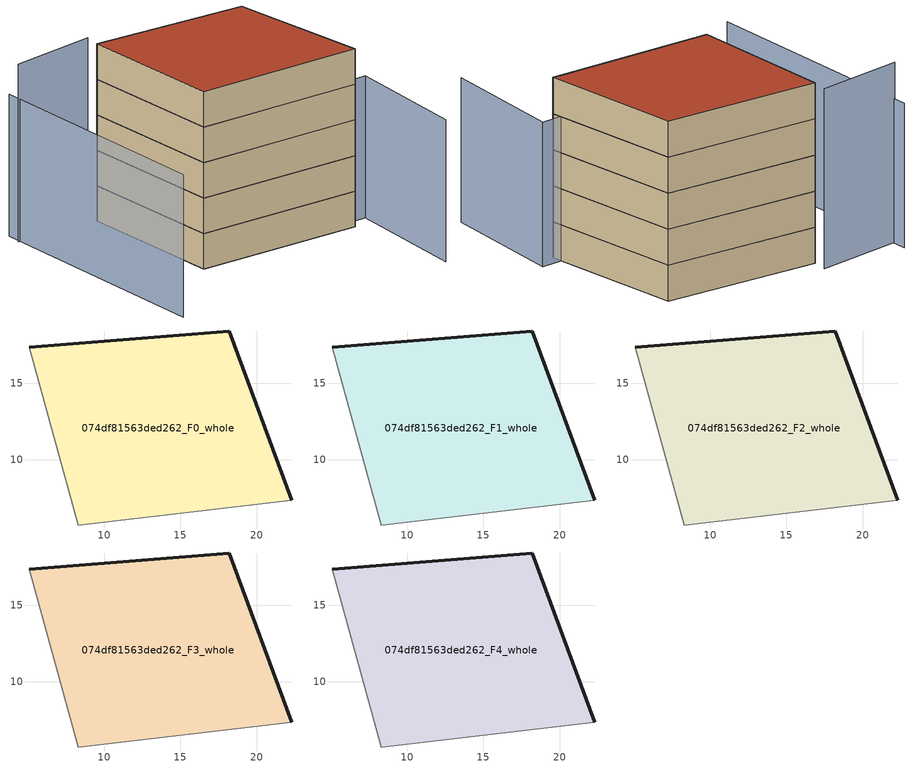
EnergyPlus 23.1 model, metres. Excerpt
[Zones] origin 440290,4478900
074df81563ded262_F0_whole
 floor ground (EU_floor_Construction): 22.28,7.33 18.19,18.42 5.1,17.38 8.29,5.71 z0
 wall outside (EU_wall_Construction): 5.1,17.38 18.19,18.42 22.28,7.33 z0:3
 wall adiabatic (EU_wall_Construction): 22.28,7.33 8.29,5.71 5.1,17.38 z0:3
074df81563ded262_F1_whole
 floor to 074df81563ded262_F0_whole (EU_floor_Construction): 22.28,7.33 18.19,18.42 5.1,17.38 8.29,5.71 z3
 wall outside (EU_wall_Construction): 5.1,17.38 18.19,18.42 22.28,7.33 z3:6
 wall adiabatic (EU_wall_Construction): 22.28,7.33 8.29,5.71 5.1,17.38 z3:6
074df81563ded262_F2_whole
 floor to 074df81563ded262_F1_whole (EU_floor_Construction): 22.28,7.33 18.19,18.42 5.1,17.38 8.29,5.71 z6
 wall outside (EU_wall_Construction): 5.1,17.38 18.19,18.42 22.28,7.33 z6:9
 wall adiabatic (EU_wall_Construction): 22.28,7.33 8.29,5.71 5.1,17.38 z6:9
074df81563ded262_F3_whole
 floor to 074df81563ded262_F2_whole (EU_floor_Construction): 22.28,7.33 18.19,18.42 5.1,17.38 8.29,5.71 z9
 wall outside (EU_wall_Construction): 5.1,17.38 18.19,18.42 22.28,7.33 z9:12
 wall adiabatic (EU_wall_Construction): 22.28,7.33 8.29,5.71 5.1,17.38 z9:12
074df81563ded262_F4_whole
 floor to 074df81563ded262_F3_whole (EU_floor_Construction): 22.28,7.33 18.19,18.42 5.1,17.38 8.29,5.71 z12
 wall outside (EU_wall_Construction): 5.1,17.38 18.19,18.42 22.28,7.33 z12:15
 wall adiabatic (EU_wall_Construction): 22.28,7.33 8.29,5.71 5.1,17.38 z12:15
 roof outside (EU_roof_Construction): 18.19,18.42 22.28,7.33 8.29,5.71 5.1,17.38 z15
shading: 8.29,5.72 23.68,8.4 / 23.68,8.4 25.44,-1.64 / -2.16,17.96 2.82,-1.44 z0:12; -1.99,16.79 4.97,18.62 z0:15
[Building]
EU S2 Campaign: North Axis=0; Terrain=City; Solar Distribution=FullExterior
[Site:Location]
Madrid: Latitude=40.5; Longitude=-3.5; Time Zone=1; Elevation=609
[SizingPeriod:WeatherFileDays]
AnnualSizingPeriod: Begin Month=1; Begin Day of Month=1; End Month=12; End Day of Month=31; Day of Week for Start Day=Monday; Use Weather File Daylight Saving Period=No; Use Weather File Rain and Snow Indicators=No
[MATERIAL]
EU_InternalMass_Material: Roughness=MediumRough; Thickness=0.1; Conductivity=1; Density=1800; Specific Heat=900; Thermal Absorptance=0.9; Solar Absorptance=0.7; Visible Absorptance=0.7
[MATERIAL:NOMASS] Roughness=MediumRough; Thermal Absorptance=0.9; Solar Absorptance=0.7; Visible Absorptance=0.7
Name | Thermal Resistance
EU_wall_NoMass | 1.60022
EU_roof_NoMass | 1.57597
EU_floor_NoMass | 0.470652
[CONSTRUCTION]
EU_wall_Construction: EU_wall_NoMass
EU_roof_Construction: EU_roof_NoMass
EU_floor_Construction: EU_floor_NoMass
EU_InternalMass_Construction: EU_InternalMass_Material
[ZONE] Type=1; Multiplier=1; Ceiling Height=autocalculate; Volume=476.609; Floor Area=autocalculate; Part of Total Floor Area=Yes
074df81563ded262_F0_whole; 074df81563ded262_F1_whole; 074df81563ded262_F2_whole; 074df81563ded262_F3_whole; 074df81563ded262_F4_whole
[INTERNALMASS] Construction=EU_InternalMass_Construction; Surface Area=158.869
Name | Zone or ZoneList
074df81563ded262_F0_whole_EU_InternalMass | 074df81563ded262_F0_whole
074df81563ded262_F1_whole_EU_InternalMass | 074df81563ded262_F1_whole
074df81563ded262_F2_whole_EU_InternalMass | 074df81563ded262_F2_whole
074df81563ded262_F3_whole_EU_InternalMass | 074df81563ded262_F3_whole
074df81563ded262_F4_whole_EU_InternalMass | 074df81563ded262_F4_whole
[OTHEREQUIPMENT] Fuel Type=Electricity; Design Level Calculation Method=Watts/Area; Power per Zone Floor Area=1; Fraction Latent=0; Fraction Radiant=0; Fraction Lost=0; Carbon Dioxide Generation Rate=0; EndUse Subcategory=EU_Step8_InternalGains
Name | Zone or ZoneList or Space or SpaceList | Schedule
EU_Step8_InternalGain_074df81563ded262_F0_whole_f000 | 074df81563ded262_F0_whole | EU_Step8_GainSchedule_074df81563ded262_F0_whole_f000
EU_Step8_InternalGain_074df81563ded262_F1_whole_f000 | 074df81563ded262_F1_whole | EU_Step8_GainSchedule_074df81563ded262_F1_whole_f000
EU_Step8_InternalGain_074df81563ded262_F2_whole_f000 | 074df81563ded262_F2_whole | EU_Step8_GainSchedule_074df81563ded262_F2_whole_f000
EU_Step8_InternalGain_074df81563ded262_F3_whole_f000 | 074df81563ded262_F3_whole | EU_Step8_GainSchedule_074df81563ded262_F3_whole_f000
EU_Step8_InternalGain_074df81563ded262_F4_whole_f000 | 074df81563ded262_F4_whole | EU_Step8_GainSchedule_074df81563ded262_F4_whole_f000
[ZONEVENTILATION:DESIGNFLOWRATE] Schedule=EU_AlwaysOn; Design Flow Rate Calculation Method=AirChanges/Hour; Air Changes per Hour=0.480704; Ventilation Type=Natural; Fan Pressure Rise=0; Fan Total Efficiency=1; Constant Term Coefficient=1; Temperature Term Coefficient=0; Velocity Term Coefficient=0; Velocity Squared Term Coefficient=0; Minimum Indoor Temperature=-100; Maximum Indoor Temperature=100; Delta Temperature=-100; Minimum Outdoor Temperature=-100; Maximum Outdoor Temperature=100; Maximum Wind Speed=40
Name | Zone or ZoneList or Space or SpaceList
EU_ConstantAir_074df81563ded262_F0_whole | 074df81563ded262_F0_whole
EU_ConstantAir_074df81563ded262_F1_whole | 074df81563ded262_F1_whole
EU_ConstantAir_074df81563ded262_F2_whole | 074df81563ded262_F2_whole
EU_ConstantAir_074df81563ded262_F3_whole | 074df81563ded262_F3_whole
EU_ConstantAir_074df81563ded262_F4_whole | 074df81563ded262_F4_whole
[HVACTEMPLATE:THERMOSTAT] Constant Heating Setpoint=20; Constant Cooling Setpoint=50
EU_HeatOnly_074df81563ded262_F0_whole; EU_HeatOnly_074df81563ded262_F1_whole; EU_HeatOnly_074df81563ded262_F2_whole; EU_HeatOnly_074df81563ded262_F3_whole; EU_HeatOnly_074df81563ded262_F4_whole
[HVACTEMPLATE:ZONE:IDEALLOADSAIRSYSTEM] System Availability Schedule=EU_AlwaysOn; Maximum Heating Supply Air Temperature=50; Minimum Cooling Supply Air Temperature=13; Maximum Heating Supply Air Humidity Ratio=0.0156; Minimum Cooling Supply Air Humidity Ratio=0.0077; Heating Limit=NoLimit; Cooling Limit=NoLimit; Heating Availability Schedule=EU_AlwaysOn; Cooling Availability Schedule=EU_CoolingOff; Dehumidification Control Type=ConstantSensibleHeatRatio; Cooling Sensible Heat Ratio=0.7; Dehumidification Setpoint=60; Humidification Control Type=None; Humidification Setpoint=30; Outdoor Air Method=None; Outdoor Air Flow Rate per Person=0.00944; Outdoor Air Flow Rate per Zone Floor Area=0; Outdoor Air Flow Rate per Zone=0; Demand Controlled Ventilation Type=None; Outdoor Air Economizer Type=NoEconomizer; Heat Recovery Type=None; Sensible Heat Recovery Effectiveness=0.7; Latent Heat Recovery Effectiveness=0.65
Name | Template Thermostat
074df81563ded262_F0_whole | EU_HeatOnly_074df81563ded262_F0_whole
074df81563ded262_F1_whole | EU_HeatOnly_074df81563ded262_F1_whole
074df81563ded262_F2_whole | EU_HeatOnly_074df81563ded262_F2_whole
074df81563ded262_F3_whole | EU_HeatOnly_074df81563ded262_F3_whole
074df81563ded262_F4_whole | EU_HeatOnly_074df81563ded262_F4_whole
[SIZING:ZONE] Zone Cooling Design Supply Air Temperature Input Method=SupplyAirTemperature; Zone Cooling Design Supply Air Temperature=13; Zone Heating Design Supply Air Temperature Input Method=SupplyAirTemperature; Zone Heating Design Supply Air Temperature=50; Zone Cooling Design Supply Air Humidity Ratio=0.008; Zone Heating Design Supply Air Humidity Ratio=0.008; Cooling Design Air Flow Method=DesignDay; Cooling Design Air Flow Rate=0; Cooling Minimum Air Flow per Zone Floor Area=0.000762; Cooling Minimum Air Flow=0; Cooling Minimum Air Flow Fraction=0.2; Heating Design Air Flow Method=DesignDay; Heating Design Air Flow Rate=0; Heating Maximum Air Flow per Zone Floor Area=0.002032; Heating Maximum Air Flow=0.141576; Heating Maximum Air Flow Fraction=0.3; Account for Dedicated Outdoor Air System=No; Dedicated Outdoor Air System Control Strategy=NeutralSupplyAir; Dedicated Outdoor Air Low Setpoint Temperature for Design=autosize; Dedicated Outdoor Air High Setpoint Temperature for Design=autosize; Zone Load Sizing Method=Sensible Load Only No Latent Load; Zone Latent Cooling Design Supply Air Humidity Ratio Input Method=HumidityRatioDifference; Zone Cooling Design Supply Air Humidity Ratio Difference=0.005; Zone Latent Heating Design Supply Air Humidity Ratio Input Method=HumidityRatioDifference; Zone Humidification Design Supply Air Humidity Ratio Difference=0.005
074df81563ded262_F0_whole; 074df81563ded262_F1_whole; 074df81563ded262_F2_whole; 074df81563ded262_F3_whole; 074df81563ded262_F4_whole
[SCHEDULE:CONSTANT]
Name | Hourly Value
EU_AlwaysOn | 1
EU_CoolingOff | 0
[SCHEDULE:FILE] Column Number=1; Rows to Skip at Top=0; Number of Hours of Data=8760; Column Separator=Comma; Interpolate to Timestep=No; Minutes per Item=60; Adjust Schedule for Daylight Savings=Yes
Name | File
EU_Step8_GainSchedule_074df81563ded262_F0_whole_f000 | ../../schedules/074df81563ded262/074df81563ded262_F0_whole_f000_gain.csv
EU_Step8_GainSchedule_074df81563ded262_F1_whole_f000 | ../../schedules/074df81563ded262/074df81563ded262_F1_whole_f000_gain.csv
EU_Step8_GainSchedule_074df81563ded262_F2_whole_f000 | ../../schedules/074df81563ded262/074df81563ded262_F2_whole_f000_gain.csv
EU_Step8_GainSchedule_074df81563ded262_F3_whole_f000 | ../../schedules/074df81563ded262/074df81563ded262_F3_whole_f000_gain.csv
EU_Step8_GainSchedule_074df81563ded262_F4_whole_f000 | ../../schedules/074df81563ded262/074df81563ded262_F4_whole_f000_gain.csv
